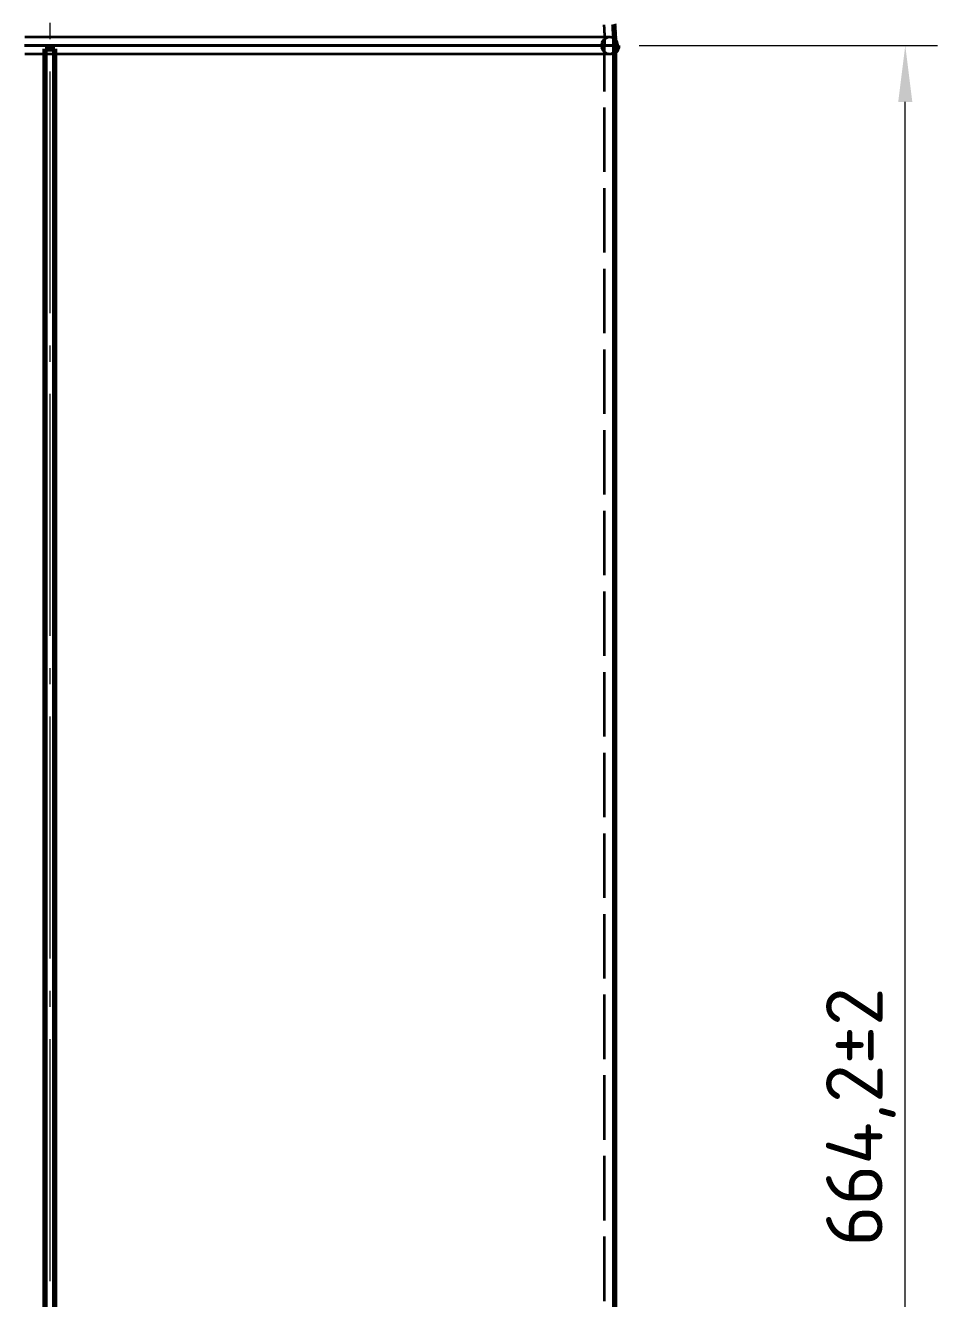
# Model space of a CAD drawing. Header units: millimetres. Extents: x 0 to 594, y 0 to 420.
# Drawn here: x 117.2 to 173.8, y 230.3 to 309.3 of the extents above; entities that cross this region are included whole.
import ezdxf

# ---------------------------------------------------------------- set-up
doc = ezdxf.new("R2010")
doc.units = ezdxf.units.MM
doc.linetypes.add('IRAM-E-TRAZOS', pattern=[5, 4, -1])
doc.linetypes.add('IRAM-F-TRAZO-PUNTO', pattern=[20, 15, -2, 1, -2])
for name, color, linetype, lineweight in [('01-VISIBLE', 7, 'CONTINUOUS', 70), ('02-OCULTA', 4, 'IRAM-E-TRAZOS', 35), ('03-EJE', 1, 'IRAM-F-TRAZO-PUNTO', 18), ('04-COTA', 3, 'CONTINUOUS', 18)]:
    doc.layers.add(name, color=color, linetype=linetype, lineweight=lineweight)
doc.styles.add('ISO3098', font='isocpeur.ttf')
doc.dimstyles.new('FLAMA-IRAM', dxfattribs={"dimtxt": 3.5, "dimasz": 3.5, "dimexe": 2, "dimexo": 1.5, "dimgap": 1, "dimtad": 1, "dimdec": 1, "dimtxsty": 'ISO3098', "dimblk": 'IRAM_FLECHA', "dimblk1": 'IRAM_FLECHA', "dimblk2": 'IRAM_FLECHA', "dimcen": 2.5, "dimclrd": 3, "dimclre": 3, "dimclrt": 3, "dimazin": 3, "dimtfac": 1, "dimtmove": 0, "dimatfit": 3, "dimlwd": 18, "dimlwe": 18})

# ---------------------------------------------------------------- blocks, each defined once
blk = doc.blocks.new('IRAM_FLECHA')
blk.add_solid([(0, 0), (-1, 0.125), (-1, -0.125)])

msp = doc.modelspace()

# ---------------------------------------------------------------- linework, layer by layer
at = {"layer": '01-VISIBLE'}
for p, q in [((118.45, 307.824), (119.05, 307.824)), ((118.45, 175.384), (118.45, 307.824)), ((119.05, 175.384), (119.05, 307.824)), ((153.75, 175.184), (153.75, 308.024))]:
    msp.add_line(p, q, dxfattribs=at)
msp.add_lwpolyline([(153.75, 308.024), (153.75, 308.119), (153.749, 308.214), (153.747, 308.309), (153.745, 308.404), (153.743, 308.499), (153.739, 308.594), (153.735, 308.688), (153.731, 308.783), (153.726, 308.878), (153.72, 308.973), (153.714, 309.068), (153.707, 309.162), (153.7, 309.257), (153.692, 309.352)], dxfattribs=at)
msp.add_arc((153.43, 308.024), 0.512, -51.31781, 0, dxfattribs=at)
at = {"layer": '02-OCULTA'}
for p, q in [((153.11, 175.184), (153.11, 308.024)), ((118.45, 175.696), (118.45, 307.512)), ((119.05, 175.696), (119.05, 307.512))]:
    msp.add_line(p, q, dxfattribs=at)
for points in [[(153.068, 309.317), (153.076, 309.225), (153.083, 309.133), (153.089, 309.041), (153.093, 308.948), (153.097, 308.856), (153.101, 308.764), (153.103, 308.671), (153.105, 308.579), (153.107, 308.486), (153.108, 308.394), (153.109, 308.301), (153.11, 308.209), (153.11, 308.116), (153.11, 308.024)], [(153.75, 308.024), (153.575, 308.024), (153.4, 308.024), (153.225, 308.024), (153.05, 308.024), (152.875, 308.024), (152.7, 308.024), (152.525, 308.024), (152.35, 308.024), (152.175, 308.024), (152, 308.024), (151.825, 308.024), (151.65, 308.024), (151.475, 308.024), (151.3, 308.024), (151.125, 308.024), (150.95, 308.024), (150.775, 308.024), (150.6, 308.024), (150.425, 308.024), (150.25, 308.024), (150.075, 308.024), (149.9, 308.024), (149.725, 308.024), (149.55, 308.024), (149.375, 308.024), (149.2, 308.024), (149.025, 308.024), (148.85, 308.024), (148.675, 308.024), (148.5, 308.024), (148.325, 308.024), (148.15, 308.024), (147.975, 308.024), (147.8, 308.024), (147.625, 308.024), (147.45, 308.024), (147.275, 308.024), (147.1, 308.024), (146.925, 308.024), (146.75, 308.024), (146.575, 308.024), (146.4, 308.024), (146.225, 308.024), (146.05, 308.024), (145.875, 308.024), (145.7, 308.024), (145.525, 308.024), (145.35, 308.024), (145.175, 308.024), (145, 308.024), (144.825, 308.024), (144.65, 308.024), (144.475, 308.024), (144.3, 308.024), (144.125, 308.024), (143.95, 308.024), (143.775, 308.024), (143.6, 308.024), (143.425, 308.024), (143.25, 308.024), (143.075, 308.024), (142.9, 308.024), (142.725, 308.024), (142.55, 308.024), (142.375, 308.024), (142.2, 308.024), (142.025, 308.024), (141.85, 308.024), (141.675, 308.024), (141.5, 308.024), (141.325, 308.024), (141.15, 308.024), (140.975, 308.024), (140.8, 308.024), (140.625, 308.024), (140.45, 308.024), (140.275, 308.024), (140.1, 308.024), (139.925, 308.024), (139.75, 308.024), (139.575, 308.024), (139.4, 308.024), (139.225, 308.024), (139.05, 308.024), (138.875, 308.024), (138.7, 308.024), (138.525, 308.024), (138.35, 308.024), (138.175, 308.024), (138, 308.024), (137.825, 308.024), (137.65, 308.024), (137.475, 308.024), (137.3, 308.024), (137.125, 308.024), (136.95, 308.024), (136.775, 308.024), (136.6, 308.024), (136.425, 308.024), (136.25, 308.024), (136.075, 308.024), (135.9, 308.024), (135.725, 308.024), (135.55, 308.024), (135.375, 308.024), (135.2, 308.024), (135.025, 308.024), (134.85, 308.024), (134.675, 308.024), (134.5, 308.024), (134.325, 308.024), (134.15, 308.024), (133.975, 308.024), (133.8, 308.024), (133.625, 308.024), (133.45, 308.024), (133.275, 308.024), (133.1, 308.024), (132.925, 308.024), (132.75, 308.024), (132.575, 308.024), (132.4, 308.024), (132.225, 308.024), (132.05, 308.024), (131.875, 308.024), (131.7, 308.024), (131.525, 308.024), (131.35, 308.024), (131.175, 308.024), (131, 308.024), (130.825, 308.024), (130.65, 308.024), (130.475, 308.024), (130.3, 308.024), (130.125, 308.024), (129.95, 308.024), (129.775, 308.024), (129.6, 308.024), (129.425, 308.024), (129.25, 308.024), (129.075, 308.024), (128.9, 308.024), (128.725, 308.024), (128.55, 308.024), (128.375, 308.024), (128.2, 308.024), (128.025, 308.024), (127.85, 308.024), (127.675, 308.024), (127.5, 308.024), (127.325, 308.024), (127.15, 308.024), (126.975, 308.024), (126.8, 308.024), (126.625, 308.024), (126.45, 308.024), (126.275, 308.024), (126.1, 308.024), (125.925, 308.024), (125.75, 308.024), (125.575, 308.024), (125.4, 308.024), (125.225, 308.024), (125.05, 308.024), (124.875, 308.024), (124.7, 308.024), (124.525, 308.024), (124.35, 308.024), (124.175, 308.024), (124, 308.024), (123.825, 308.024), (123.65, 308.024), (123.475, 308.024), (123.3, 308.024), (123.125, 308.024), (122.95, 308.024), (122.775, 308.024), (122.6, 308.024), (122.425, 308.024), (122.25, 308.024), (122.075, 308.024), (121.9, 308.024), (121.725, 308.024), (121.55, 308.024), (121.375, 308.024), (121.2, 308.024), (121.025, 308.024), (120.85, 308.024), (120.675, 308.024), (120.5, 308.024), (120.325, 308.024), (120.15, 308.024), (119.975, 308.024), (119.8, 308.024), (119.625, 308.024), (119.45, 308.024), (119.275, 308.024), (119.1, 308.024), (118.925, 308.024), (118.75, 308.024), (118.575, 308.024), (118.4, 308.024), (118.225, 308.024), (118.05, 308.024), (117.875, 308.024), (117.7, 308.024), (117.525, 308.024), (117.35, 308.024), (117.175, 308.024)], [(117.175, 308.024), (117.35, 308.024), (117.525, 308.024), (117.7, 308.024), (117.875, 308.024), (118.05, 308.024), (118.225, 308.024), (118.4, 308.024), (118.575, 308.024), (118.75, 308.024), (118.925, 308.024), (119.1, 308.024), (119.275, 308.024), (119.45, 308.024), (119.625, 308.024), (119.8, 308.024), (119.975, 308.024), (120.15, 308.024), (120.325, 308.024), (120.5, 308.024), (120.675, 308.024), (120.85, 308.024), (121.025, 308.024), (121.2, 308.024), (121.375, 308.024), (121.55, 308.024), (121.725, 308.024), (121.9, 308.024), (122.075, 308.024), (122.25, 308.024), (122.425, 308.024), (122.6, 308.024), (122.775, 308.024), (122.95, 308.024), (123.125, 308.024), (123.3, 308.024), (123.475, 308.024), (123.65, 308.024), (123.825, 308.024), (124, 308.024), (124.175, 308.024), (124.35, 308.024), (124.525, 308.024), (124.7, 308.024), (124.875, 308.024), (125.05, 308.024), (125.225, 308.024), (125.4, 308.024), (125.575, 308.024), (125.75, 308.024), (125.925, 308.024), (126.1, 308.024), (126.275, 308.024), (126.45, 308.024), (126.625, 308.024), (126.8, 308.024), (126.975, 308.024), (127.15, 308.024), (127.325, 308.024), (127.5, 308.024), (127.675, 308.024), (127.85, 308.024), (128.025, 308.024), (128.2, 308.024), (128.375, 308.024), (128.55, 308.024), (128.725, 308.024), (128.9, 308.024), (129.075, 308.024), (129.25, 308.024), (129.425, 308.024), (129.6, 308.024), (129.775, 308.024), (129.95, 308.024), (130.125, 308.024), (130.3, 308.024), (130.475, 308.024), (130.65, 308.024), (130.825, 308.024), (131, 308.024), (131.175, 308.024), (131.35, 308.024), (131.525, 308.024), (131.7, 308.024), (131.875, 308.024), (132.05, 308.024), (132.225, 308.024), (132.4, 308.024), (132.575, 308.024), (132.75, 308.024), (132.925, 308.024), (133.1, 308.024), (133.275, 308.024), (133.45, 308.024), (133.625, 308.024), (133.8, 308.024), (133.975, 308.024), (134.15, 308.024), (134.325, 308.024), (134.5, 308.024), (134.675, 308.024), (134.85, 308.024), (135.025, 308.024), (135.2, 308.024), (135.375, 308.024), (135.55, 308.024), (135.725, 308.024), (135.9, 308.024), (136.075, 308.024), (136.25, 308.024), (136.425, 308.024), (136.6, 308.024), (136.775, 308.024), (136.95, 308.024), (137.125, 308.024), (137.3, 308.024), (137.475, 308.024), (137.65, 308.024), (137.825, 308.024), (138, 308.024), (138.175, 308.024), (138.35, 308.024), (138.525, 308.024), (138.7, 308.024), (138.875, 308.024), (139.05, 308.024), (139.225, 308.024), (139.4, 308.024), (139.575, 308.024), (139.75, 308.024), (139.925, 308.024), (140.1, 308.024), (140.275, 308.024), (140.45, 308.024), (140.625, 308.024), (140.8, 308.024), (140.975, 308.024), (141.15, 308.024), (141.325, 308.024), (141.5, 308.024), (141.675, 308.024), (141.85, 308.024), (142.025, 308.024), (142.2, 308.024), (142.375, 308.024), (142.55, 308.024), (142.725, 308.024), (142.9, 308.024), (143.075, 308.024), (143.25, 308.024), (143.425, 308.024), (143.6, 308.024), (143.775, 308.024), (143.95, 308.024), (144.125, 308.024), (144.3, 308.024), (144.475, 308.024), (144.65, 308.024), (144.825, 308.024), (145, 308.024), (145.175, 308.024), (145.35, 308.024), (145.525, 308.024), (145.7, 308.024), (145.875, 308.024), (146.05, 308.024), (146.225, 308.024), (146.4, 308.024), (146.575, 308.024), (146.75, 308.024), (146.925, 308.024), (147.1, 308.024), (147.275, 308.024), (147.45, 308.024), (147.625, 308.024), (147.8, 308.024), (147.975, 308.024), (148.15, 308.024), (148.325, 308.024), (148.5, 308.024), (148.675, 308.024), (148.85, 308.024), (149.025, 308.024), (149.2, 308.024), (149.375, 308.024), (149.55, 308.024), (149.725, 308.024), (149.9, 308.024), (150.075, 308.024), (150.25, 308.024), (150.425, 308.024), (150.6, 308.024), (150.775, 308.024), (150.95, 308.024), (151.125, 308.024), (151.3, 308.024), (151.475, 308.024), (151.65, 308.024), (151.825, 308.024), (152, 308.024), (152.175, 308.024), (152.35, 308.024), (152.525, 308.024), (152.7, 308.024), (152.875, 308.024), (153.05, 308.024), (153.225, 308.024), (153.4, 308.024), (153.575, 308.024), (153.75, 308.024)], [(153.75, 308.024), (153.575, 308.024), (153.4, 308.024), (153.225, 308.024), (153.05, 308.024), (152.875, 308.024), (152.7, 308.024), (152.525, 308.024), (152.35, 308.024), (152.175, 308.024), (152, 308.024), (151.825, 308.024), (151.65, 308.024), (151.475, 308.024), (151.3, 308.024), (151.125, 308.024), (150.95, 308.024), (150.775, 308.024), (150.6, 308.024), (150.425, 308.024), (150.25, 308.024), (150.075, 308.024), (149.9, 308.024), (149.725, 308.024), (149.55, 308.024), (149.375, 308.024), (149.2, 308.024), (149.025, 308.024), (148.85, 308.024), (148.675, 308.024), (148.5, 308.024), (148.325, 308.024), (148.15, 308.024), (147.975, 308.024), (147.8, 308.024), (147.625, 308.024), (147.45, 308.024), (147.275, 308.024), (147.1, 308.024), (146.925, 308.024), (146.75, 308.024), (146.575, 308.024), (146.4, 308.024), (146.225, 308.024), (146.05, 308.024), (145.875, 308.024), (145.7, 308.024), (145.525, 308.024), (145.35, 308.024), (145.175, 308.024), (145, 308.024), (144.825, 308.024), (144.65, 308.024), (144.475, 308.024), (144.3, 308.024), (144.125, 308.024), (143.95, 308.024), (143.775, 308.024), (143.6, 308.024), (143.425, 308.024), (143.25, 308.024), (143.075, 308.024), (142.9, 308.024), (142.725, 308.024), (142.55, 308.024), (142.375, 308.024), (142.2, 308.024), (142.025, 308.024), (141.85, 308.024), (141.675, 308.024), (141.5, 308.024), (141.325, 308.024), (141.15, 308.024), (140.975, 308.024), (140.8, 308.024), (140.625, 308.024), (140.45, 308.024), (140.275, 308.024), (140.1, 308.024), (139.925, 308.024), (139.75, 308.024), (139.575, 308.024), (139.4, 308.024), (139.225, 308.024), (139.05, 308.024), (138.875, 308.024), (138.7, 308.024), (138.525, 308.024), (138.35, 308.024), (138.175, 308.024), (138, 308.024), (137.825, 308.024), (137.65, 308.024), (137.475, 308.024), (137.3, 308.024), (137.125, 308.024), (136.95, 308.024), (136.775, 308.024), (136.6, 308.024), (136.425, 308.024), (136.25, 308.024), (136.075, 308.024), (135.9, 308.024), (135.725, 308.024), (135.55, 308.024), (135.375, 308.024), (135.2, 308.024), (135.025, 308.024), (134.85, 308.024), (134.675, 308.024), (134.5, 308.024), (134.325, 308.024), (134.15, 308.024), (133.975, 308.024), (133.8, 308.024), (133.625, 308.024), (133.45, 308.024), (133.275, 308.024), (133.1, 308.024), (132.925, 308.024), (132.75, 308.024), (132.575, 308.024), (132.4, 308.024), (132.225, 308.024), (132.05, 308.024), (131.875, 308.024), (131.7, 308.024), (131.525, 308.024), (131.35, 308.024), (131.175, 308.024), (131, 308.024), (130.825, 308.024), (130.65, 308.024), (130.475, 308.024), (130.3, 308.024), (130.125, 308.024), (129.95, 308.024), (129.775, 308.024), (129.6, 308.024), (129.425, 308.024), (129.25, 308.024), (129.075, 308.024), (128.9, 308.024), (128.725, 308.024), (128.55, 308.024), (128.375, 308.024), (128.2, 308.024), (128.025, 308.024), (127.85, 308.024), (127.675, 308.024), (127.5, 308.024), (127.325, 308.024), (127.15, 308.024), (126.975, 308.024), (126.8, 308.024), (126.625, 308.024), (126.45, 308.024), (126.275, 308.024), (126.1, 308.024), (125.925, 308.024), (125.75, 308.024), (125.575, 308.024), (125.4, 308.024), (125.225, 308.024), (125.05, 308.024), (124.875, 308.024), (124.7, 308.024), (124.525, 308.024), (124.35, 308.024), (124.175, 308.024), (124, 308.024), (123.825, 308.024), (123.65, 308.024), (123.475, 308.024), (123.3, 308.024), (123.125, 308.024), (122.95, 308.024), (122.775, 308.024), (122.6, 308.024), (122.425, 308.024), (122.25, 308.024), (122.075, 308.024), (121.9, 308.024), (121.725, 308.024), (121.55, 308.024), (121.375, 308.024), (121.2, 308.024), (121.025, 308.024), (120.85, 308.024), (120.675, 308.024), (120.5, 308.024), (120.325, 308.024), (120.15, 308.024), (119.975, 308.024), (119.8, 308.024), (119.625, 308.024), (119.45, 308.024), (119.275, 308.024), (119.1, 308.024), (118.925, 308.024), (118.75, 308.024), (118.575, 308.024), (118.4, 308.024), (118.225, 308.024), (118.05, 308.024), (117.875, 308.024), (117.7, 308.024), (117.525, 308.024), (117.35, 308.024), (117.175, 308.024)], [(117.175, 308.024), (117.35, 308.024), (117.525, 308.024), (117.7, 308.024), (117.875, 308.024), (118.05, 308.024), (118.225, 308.024), (118.4, 308.024), (118.575, 308.024), (118.75, 308.024), (118.925, 308.024), (119.1, 308.024), (119.275, 308.024), (119.45, 308.024), (119.625, 308.024), (119.8, 308.024), (119.975, 308.024), (120.15, 308.024), (120.325, 308.024), (120.5, 308.024), (120.675, 308.024), (120.85, 308.024), (121.025, 308.024), (121.2, 308.024), (121.375, 308.024), (121.55, 308.024), (121.725, 308.024), (121.9, 308.024), (122.075, 308.024), (122.25, 308.024), (122.425, 308.024), (122.6, 308.024), (122.775, 308.024), (122.95, 308.024), (123.125, 308.024), (123.3, 308.024), (123.475, 308.024), (123.65, 308.024), (123.825, 308.024), (124, 308.024), (124.175, 308.024), (124.35, 308.024), (124.525, 308.024), (124.7, 308.024), (124.875, 308.024), (125.05, 308.024), (125.225, 308.024), (125.4, 308.024), (125.575, 308.024), (125.75, 308.024), (125.925, 308.024), (126.1, 308.024), (126.275, 308.024), (126.45, 308.024), (126.625, 308.024), (126.8, 308.024), (126.975, 308.024), (127.15, 308.024), (127.325, 308.024), (127.5, 308.024), (127.675, 308.024), (127.85, 308.024), (128.025, 308.024), (128.2, 308.024), (128.375, 308.024), (128.55, 308.024), (128.725, 308.024), (128.9, 308.024), (129.075, 308.024), (129.25, 308.024), (129.425, 308.024), (129.6, 308.024), (129.775, 308.024), (129.95, 308.024), (130.125, 308.024), (130.3, 308.024), (130.475, 308.024), (130.65, 308.024), (130.825, 308.024), (131, 308.024), (131.175, 308.024), (131.35, 308.024), (131.525, 308.024), (131.7, 308.024), (131.875, 308.024), (132.05, 308.024), (132.225, 308.024), (132.4, 308.024), (132.575, 308.024), (132.75, 308.024), (132.925, 308.024), (133.1, 308.024), (133.275, 308.024), (133.45, 308.024), (133.625, 308.024), (133.8, 308.024), (133.975, 308.024), (134.15, 308.024), (134.325, 308.024), (134.5, 308.024), (134.675, 308.024), (134.85, 308.024), (135.025, 308.024), (135.2, 308.024), (135.375, 308.024), (135.55, 308.024), (135.725, 308.024), (135.9, 308.024), (136.075, 308.024), (136.25, 308.024), (136.425, 308.024), (136.6, 308.024), (136.775, 308.024), (136.95, 308.024), (137.125, 308.024), (137.3, 308.024), (137.475, 308.024), (137.65, 308.024), (137.825, 308.024), (138, 308.024), (138.175, 308.024), (138.35, 308.024), (138.525, 308.024), (138.7, 308.024), (138.875, 308.024), (139.05, 308.024), (139.225, 308.024), (139.4, 308.024), (139.575, 308.024), (139.75, 308.024), (139.925, 308.024), (140.1, 308.024), (140.275, 308.024), (140.45, 308.024), (140.625, 308.024), (140.8, 308.024), (140.975, 308.024), (141.15, 308.024), (141.325, 308.024), (141.5, 308.024), (141.675, 308.024), (141.85, 308.024), (142.025, 308.024), (142.2, 308.024), (142.375, 308.024), (142.55, 308.024), (142.725, 308.024), (142.9, 308.024), (143.075, 308.024), (143.25, 308.024), (143.425, 308.024), (143.6, 308.024), (143.775, 308.024), (143.95, 308.024), (144.125, 308.024), (144.3, 308.024), (144.475, 308.024), (144.65, 308.024), (144.825, 308.024), (145, 308.024), (145.175, 308.024), (145.35, 308.024), (145.525, 308.024), (145.7, 308.024), (145.875, 308.024), (146.05, 308.024), (146.225, 308.024), (146.4, 308.024), (146.575, 308.024), (146.75, 308.024), (146.925, 308.024), (147.1, 308.024), (147.275, 308.024), (147.45, 308.024), (147.625, 308.024), (147.8, 308.024), (147.975, 308.024), (148.15, 308.024), (148.325, 308.024), (148.5, 308.024), (148.675, 308.024), (148.85, 308.024), (149.025, 308.024), (149.2, 308.024), (149.375, 308.024), (149.55, 308.024), (149.725, 308.024), (149.9, 308.024), (150.075, 308.024), (150.25, 308.024), (150.425, 308.024), (150.6, 308.024), (150.775, 308.024), (150.95, 308.024), (151.125, 308.024), (151.3, 308.024), (151.475, 308.024), (151.65, 308.024), (151.825, 308.024), (152, 308.024), (152.175, 308.024), (152.35, 308.024), (152.525, 308.024), (152.7, 308.024), (152.875, 308.024), (153.05, 308.024), (153.225, 308.024), (153.4, 308.024), (153.575, 308.024), (153.75, 308.024)], [(153.43, 308.536), (153.257, 308.536), (153.083, 308.536), (152.91, 308.536), (152.736, 308.536), (152.563, 308.536), (152.39, 308.536), (152.216, 308.536), (152.043, 308.536), (151.869, 308.536), (151.696, 308.536), (151.523, 308.536), (151.349, 308.536), (151.176, 308.536), (151.002, 308.536), (150.829, 308.536), (150.656, 308.536), (150.482, 308.536), (150.309, 308.536), (150.135, 308.536), (149.962, 308.536), (149.789, 308.536), (149.615, 308.536), (149.442, 308.536), (149.268, 308.536), (149.095, 308.536), (148.922, 308.536), (148.748, 308.536), (148.575, 308.536), (148.401, 308.536), (148.228, 308.536), (148.055, 308.536), (147.881, 308.536), (147.708, 308.536), (147.534, 308.536), (147.361, 308.536), (147.188, 308.536), (147.014, 308.536), (146.841, 308.536), (146.667, 308.536), (146.494, 308.536), (146.321, 308.536), (146.147, 308.536), (145.974, 308.536), (145.8, 308.536), (145.627, 308.536), (145.454, 308.536), (145.28, 308.536), (145.107, 308.536), (144.933, 308.536), (144.76, 308.536), (144.587, 308.536), (144.413, 308.536), (144.24, 308.536), (144.066, 308.536), (143.893, 308.536), (143.72, 308.536), (143.546, 308.536), (143.373, 308.536), (143.199, 308.536), (143.026, 308.536), (142.853, 308.536), (142.679, 308.536), (142.506, 308.536), (142.332, 308.536), (142.159, 308.536), (141.986, 308.536), (141.812, 308.536), (141.639, 308.536), (141.465, 308.536), (141.292, 308.536), (141.119, 308.536), (140.945, 308.536), (140.772, 308.536), (140.598, 308.536), (140.425, 308.536), (140.252, 308.536), (140.078, 308.536), (139.905, 308.536), (139.731, 308.536), (139.558, 308.536), (139.385, 308.536), (139.211, 308.536), (139.038, 308.536), (138.864, 308.536), (138.691, 308.536), (138.518, 308.536), (138.344, 308.536), (138.171, 308.536), (137.997, 308.536), (137.824, 308.536), (137.651, 308.536), (137.477, 308.536), (137.304, 308.536), (137.13, 308.536), (136.957, 308.536), (136.784, 308.536), (136.61, 308.536), (136.437, 308.536), (136.263, 308.536), (136.09, 308.536), (135.917, 308.536), (135.743, 308.536), (135.57, 308.536), (135.396, 308.536), (135.223, 308.536), (135.05, 308.536), (134.876, 308.536), (134.703, 308.536), (134.529, 308.536), (134.356, 308.536), (134.183, 308.536), (134.009, 308.536), (133.836, 308.536), (133.662, 308.536), (133.489, 308.536), (133.316, 308.536), (133.142, 308.536), (132.969, 308.536), (132.795, 308.536), (132.622, 308.536), (132.449, 308.536), (132.275, 308.536), (132.102, 308.536), (131.928, 308.536), (131.755, 308.536), (131.582, 308.536), (131.408, 308.536), (131.235, 308.536), (131.061, 308.536), (130.888, 308.536), (130.715, 308.536), (130.541, 308.536), (130.368, 308.536), (130.194, 308.536), (130.021, 308.536), (129.848, 308.536), (129.674, 308.536), (129.501, 308.536), (129.327, 308.536), (129.154, 308.536), (128.981, 308.536), (128.807, 308.536), (128.634, 308.536), (128.46, 308.536), (128.287, 308.536), (128.114, 308.536), (127.94, 308.536), (127.767, 308.536), (127.593, 308.536), (127.42, 308.536), (127.247, 308.536), (127.073, 308.536), (126.9, 308.536), (126.726, 308.536), (126.553, 308.536), (126.38, 308.536), (126.206, 308.536), (126.033, 308.536), (125.859, 308.536), (125.686, 308.536), (125.513, 308.536), (125.339, 308.536), (125.166, 308.536), (124.992, 308.536), (124.819, 308.536), (124.646, 308.536), (124.472, 308.536), (124.299, 308.536), (124.125, 308.536), (123.952, 308.536), (123.779, 308.536), (123.605, 308.536), (123.432, 308.536), (123.258, 308.536), (123.085, 308.536), (122.912, 308.536), (122.738, 308.536), (122.565, 308.536), (122.391, 308.536), (122.218, 308.536), (122.045, 308.536), (121.871, 308.536), (121.698, 308.536), (121.524, 308.536), (121.351, 308.536), (121.178, 308.536), (121.004, 308.536), (120.831, 308.536), (120.657, 308.536), (120.484, 308.536), (120.311, 308.536), (120.137, 308.536), (119.964, 308.536), (119.79, 308.536), (119.617, 308.536), (119.444, 308.536), (119.27, 308.536), (119.097, 308.536), (118.923, 308.536), (118.75, 308.536), (118.577, 308.536), (118.403, 308.536), (118.23, 308.536), (118.056, 308.536), (117.883, 308.536), (117.71, 308.536), (117.536, 308.536), (117.363, 308.536), (117.189, 308.536)], [(153.43, 308.536), (153.257, 308.536), (153.084, 308.536), (152.91, 308.536), (152.737, 308.536), (152.563, 308.536), (152.39, 308.536), (152.216, 308.536), (152.043, 308.536), (151.87, 308.536), (151.696, 308.536), (151.523, 308.536), (151.35, 308.536), (151.176, 308.536), (151.003, 308.536), (150.829, 308.536), (150.656, 308.536), (150.483, 308.536), (150.309, 308.536), (150.136, 308.536), (149.962, 308.536), (149.789, 308.536), (149.616, 308.536), (149.442, 308.536), (149.269, 308.536), (149.095, 308.536), (148.922, 308.536), (148.749, 308.536), (148.575, 308.536), (148.402, 308.536), (148.228, 308.536), (148.055, 308.536), (147.882, 308.536), (147.708, 308.536), (147.535, 308.536), (147.361, 308.536), (147.188, 308.536), (147.015, 308.536), (146.841, 308.536), (146.668, 308.536), (146.494, 308.536), (146.321, 308.536), (146.148, 308.536), (145.974, 308.536), (145.801, 308.536), (145.627, 308.536), (145.454, 308.536), (145.281, 308.536), (145.107, 308.536), (144.934, 308.536), (144.76, 308.536), (144.587, 308.536), (144.414, 308.536), (144.24, 308.536), (144.067, 308.536), (143.893, 308.536), (143.72, 308.536), (143.547, 308.536), (143.373, 308.536), (143.2, 308.536), (143.026, 308.536), (142.853, 308.536), (142.68, 308.536), (142.506, 308.536), (142.333, 308.536), (142.159, 308.536), (141.986, 308.536), (141.813, 308.536), (141.639, 308.536), (141.466, 308.536), (141.292, 308.536), (141.119, 308.536), (140.945, 308.536), (140.772, 308.536), (140.599, 308.536), (140.425, 308.536), (140.252, 308.536), (140.078, 308.536), (139.905, 308.536), (139.732, 308.536), (139.558, 308.536), (139.385, 308.536), (139.211, 308.536), (139.038, 308.536), (138.865, 308.536), (138.691, 308.536), (138.518, 308.536), (138.344, 308.536), (138.171, 308.536), (137.998, 308.536), (137.824, 308.536), (137.651, 308.536), (137.477, 308.536), (137.304, 308.536), (137.131, 308.536), (136.957, 308.536), (136.784, 308.536), (136.61, 308.536), (136.437, 308.536), (136.264, 308.536), (136.09, 308.536), (135.917, 308.536), (135.743, 308.536), (135.57, 308.536), (135.397, 308.536), (135.223, 308.536), (135.05, 308.536), (134.876, 308.536), (134.703, 308.536), (134.53, 308.536), (134.356, 308.536), (134.183, 308.536), (134.009, 308.536), (133.836, 308.536), (133.662, 308.536), (133.489, 308.536), (133.316, 308.536), (133.142, 308.536), (132.969, 308.536), (132.795, 308.536), (132.622, 308.536), (132.449, 308.536), (132.275, 308.536), (132.102, 308.536), (131.928, 308.536), (131.755, 308.536), (131.582, 308.536), (131.408, 308.536), (131.235, 308.536), (131.061, 308.536), (130.888, 308.536), (130.715, 308.536), (130.541, 308.536), (130.368, 308.536), (130.194, 308.536), (130.021, 308.536), (129.848, 308.536), (129.674, 308.536), (129.501, 308.536), (129.327, 308.536), (129.154, 308.536), (128.981, 308.536), (128.807, 308.536), (128.634, 308.536), (128.46, 308.536), (128.287, 308.536), (128.114, 308.536), (127.94, 308.536), (127.767, 308.536), (127.593, 308.536), (127.42, 308.536), (127.247, 308.536), (127.073, 308.536), (126.9, 308.536), (126.726, 308.536), (126.553, 308.536), (126.38, 308.536), (126.206, 308.536), (126.033, 308.536), (125.859, 308.536), (125.686, 308.536), (125.513, 308.536), (125.339, 308.536), (125.166, 308.536), (124.992, 308.536), (124.819, 308.536), (124.646, 308.536), (124.472, 308.536), (124.299, 308.536), (124.125, 308.536), (123.952, 308.536), (123.779, 308.536), (123.605, 308.536), (123.432, 308.536), (123.258, 308.536), (123.085, 308.536), (122.912, 308.536), (122.738, 308.536), (122.565, 308.536), (122.391, 308.536), (122.218, 308.536), (122.045, 308.536), (121.871, 308.536), (121.698, 308.536), (121.524, 308.536), (121.351, 308.536), (121.178, 308.536), (121.004, 308.536), (120.831, 308.536), (120.657, 308.536), (120.484, 308.536), (120.311, 308.536), (120.137, 308.536), (119.964, 308.536), (119.79, 308.536), (119.617, 308.536), (119.444, 308.536), (119.27, 308.536), (119.097, 308.536), (118.923, 308.536), (118.75, 308.536), (118.577, 308.536), (118.403, 308.536), (118.23, 308.536), (118.056, 308.536), (117.883, 308.536), (117.71, 308.536), (117.536, 308.536), (117.363, 308.536), (117.189, 308.536)], [(153.11, 308.024), (152.938, 308.024), (152.766, 308.024), (152.595, 308.024), (152.423, 308.024), (152.251, 308.024), (152.079, 308.024), (151.907, 308.024), (151.736, 308.024), (151.564, 308.024), (151.392, 308.024), (151.22, 308.024), (151.048, 308.024), (150.877, 308.024), (150.705, 308.024), (150.533, 308.024), (150.361, 308.024), (150.189, 308.024), (150.018, 308.024), (149.846, 308.024), (149.674, 308.024), (149.502, 308.024), (149.33, 308.024), (149.159, 308.024), (148.987, 308.024), (148.815, 308.024), (148.643, 308.024), (148.471, 308.024), (148.3, 308.024), (148.128, 308.024), (147.956, 308.024), (147.784, 308.024), (147.612, 308.024), (147.441, 308.024), (147.269, 308.024), (147.097, 308.024), (146.925, 308.024), (146.753, 308.024), (146.582, 308.024), (146.41, 308.024), (146.238, 308.024), (146.066, 308.024), (145.894, 308.024), (145.723, 308.024), (145.551, 308.024), (145.379, 308.024), (145.207, 308.024), (145.035, 308.024), (144.864, 308.024), (144.692, 308.024), (144.52, 308.024), (144.348, 308.024), (144.176, 308.024), (144.005, 308.024), (143.833, 308.024), (143.661, 308.024), (143.489, 308.024), (143.317, 308.024), (143.146, 308.024), (142.974, 308.024), (142.802, 308.024), (142.63, 308.024), (142.458, 308.024), (142.287, 308.024), (142.115, 308.024), (141.943, 308.024), (141.771, 308.024), (141.599, 308.024), (141.428, 308.024), (141.256, 308.024), (141.084, 308.024), (140.912, 308.024), (140.74, 308.024), (140.569, 308.024), (140.397, 308.024), (140.225, 308.024), (140.053, 308.024), (139.881, 308.024), (139.71, 308.024), (139.538, 308.024), (139.366, 308.024), (139.194, 308.024), (139.022, 308.024), (138.851, 308.024), (138.679, 308.024), (138.507, 308.024), (138.335, 308.024), (138.163, 308.024), (137.992, 308.024), (137.82, 308.024), (137.648, 308.024), (137.476, 308.024), (137.304, 308.024), (137.133, 308.024), (136.961, 308.024), (136.789, 308.024), (136.617, 308.024), (136.445, 308.024), (136.274, 308.024), (136.102, 308.024), (135.93, 308.024), (135.758, 308.024), (135.586, 308.024), (135.415, 308.024), (135.243, 308.024), (135.071, 308.024), (134.899, 308.024), (134.727, 308.024), (134.556, 308.024), (134.384, 308.024), (134.212, 308.024), (134.04, 308.024), (133.868, 308.024), (133.697, 308.024), (133.525, 308.024), (133.353, 308.024), (133.181, 308.024), (133.009, 308.024), (132.838, 308.024), (132.666, 308.024), (132.494, 308.024), (132.322, 308.024), (132.15, 308.024), (131.979, 308.024), (131.807, 308.024), (131.635, 308.024), (131.463, 308.024), (131.291, 308.024), (131.12, 308.024), (130.948, 308.024), (130.776, 308.024), (130.604, 308.024), (130.432, 308.024), (130.261, 308.024), (130.089, 308.024), (129.917, 308.024), (129.745, 308.024), (129.573, 308.024), (129.402, 308.024), (129.23, 308.024), (129.058, 308.024), (128.886, 308.024), (128.714, 308.024), (128.543, 308.024), (128.371, 308.024), (128.199, 308.024), (128.027, 308.024), (127.855, 308.024), (127.684, 308.024), (127.512, 308.024), (127.34, 308.024), (127.168, 308.024), (126.996, 308.024), (126.825, 308.024), (126.653, 308.024), (126.481, 308.024), (126.309, 308.024), (126.137, 308.024), (125.966, 308.024), (125.794, 308.024), (125.622, 308.024), (125.45, 308.024), (125.278, 308.024), (125.107, 308.024), (124.935, 308.024), (124.763, 308.024), (124.591, 308.024), (124.419, 308.024), (124.248, 308.024), (124.076, 308.024), (123.904, 308.024), (123.732, 308.024), (123.56, 308.024), (123.389, 308.024), (123.217, 308.024), (123.045, 308.024), (122.873, 308.024), (122.701, 308.024), (122.53, 308.024), (122.358, 308.024), (122.186, 308.024), (122.014, 308.024), (121.842, 308.024), (121.671, 308.024), (121.499, 308.024), (121.327, 308.024), (121.155, 308.024), (120.983, 308.024), (120.812, 308.024), (120.64, 308.024), (120.468, 308.024), (120.296, 308.024), (120.124, 308.024), (119.953, 308.024), (119.781, 308.024), (119.609, 308.024), (119.437, 308.024), (119.265, 308.024), (119.094, 308.024), (118.922, 308.024), (118.75, 308.024), (118.578, 308.024), (118.406, 308.024), (118.235, 308.024), (118.063, 308.024), (117.891, 308.024), (117.719, 308.024), (117.547, 308.024), (117.376, 308.024), (117.204, 308.024)], [(117.204, 308.024), (117.376, 308.024), (117.547, 308.024), (117.719, 308.024), (117.891, 308.024), (118.063, 308.024), (118.235, 308.024), (118.406, 308.024), (118.578, 308.024), (118.75, 308.024), (118.922, 308.024), (119.094, 308.024), (119.265, 308.024), (119.437, 308.024), (119.609, 308.024), (119.781, 308.024), (119.953, 308.024), (120.124, 308.024), (120.296, 308.024), (120.468, 308.024), (120.64, 308.024), (120.812, 308.024), (120.983, 308.024), (121.155, 308.024), (121.327, 308.024), (121.499, 308.024), (121.671, 308.024), (121.842, 308.024), (122.014, 308.024), (122.186, 308.024), (122.358, 308.024), (122.53, 308.024), (122.701, 308.024), (122.873, 308.024), (123.045, 308.024), (123.217, 308.024), (123.389, 308.024), (123.56, 308.024), (123.732, 308.024), (123.904, 308.024), (124.076, 308.024), (124.248, 308.024), (124.419, 308.024), (124.591, 308.024), (124.763, 308.024), (124.935, 308.024), (125.107, 308.024), (125.278, 308.024), (125.45, 308.024), (125.622, 308.024), (125.794, 308.024), (125.966, 308.024), (126.137, 308.024), (126.309, 308.024), (126.481, 308.024), (126.653, 308.024), (126.825, 308.024), (126.996, 308.024), (127.168, 308.024), (127.34, 308.024), (127.512, 308.024), (127.684, 308.024), (127.855, 308.024), (128.027, 308.024), (128.199, 308.024), (128.371, 308.024), (128.543, 308.024), (128.714, 308.024), (128.886, 308.024), (129.058, 308.024), (129.23, 308.024), (129.402, 308.024), (129.573, 308.024), (129.745, 308.024), (129.917, 308.024), (130.089, 308.024), (130.261, 308.024), (130.432, 308.024), (130.604, 308.024), (130.776, 308.024), (130.948, 308.024), (131.12, 308.024), (131.291, 308.024), (131.463, 308.024), (131.635, 308.024), (131.807, 308.024), (131.979, 308.024), (132.15, 308.024), (132.322, 308.024), (132.494, 308.024), (132.666, 308.024), (132.838, 308.024), (133.009, 308.024), (133.181, 308.024), (133.353, 308.024), (133.525, 308.024), (133.697, 308.024), (133.868, 308.024), (134.04, 308.024), (134.212, 308.024), (134.384, 308.024), (134.556, 308.024), (134.727, 308.024), (134.899, 308.024), (135.071, 308.024), (135.243, 308.024), (135.415, 308.024), (135.586, 308.024), (135.758, 308.024), (135.93, 308.024), (136.102, 308.024), (136.274, 308.024), (136.445, 308.024), (136.617, 308.024), (136.789, 308.024), (136.961, 308.024), (137.133, 308.024), (137.304, 308.024), (137.476, 308.024), (137.648, 308.024), (137.82, 308.024), (137.992, 308.024), (138.163, 308.024), (138.335, 308.024), (138.507, 308.024), (138.679, 308.024), (138.851, 308.024), (139.022, 308.024), (139.194, 308.024), (139.366, 308.024), (139.538, 308.024), (139.71, 308.024), (139.881, 308.024), (140.053, 308.024), (140.225, 308.024), (140.397, 308.024), (140.569, 308.024), (140.74, 308.024), (140.912, 308.024), (141.084, 308.024), (141.256, 308.024), (141.428, 308.024), (141.599, 308.024), (141.771, 308.024), (141.943, 308.024), (142.115, 308.024), (142.287, 308.024), (142.458, 308.024), (142.63, 308.024), (142.802, 308.024), (142.974, 308.024), (143.146, 308.024), (143.317, 308.024), (143.489, 308.024), (143.661, 308.024), (143.833, 308.024), (144.005, 308.024), (144.176, 308.024), (144.348, 308.024), (144.52, 308.024), (144.692, 308.024), (144.864, 308.024), (145.035, 308.024), (145.207, 308.024), (145.379, 308.024), (145.551, 308.024), (145.723, 308.024), (145.894, 308.024), (146.066, 308.024), (146.238, 308.024), (146.41, 308.024), (146.582, 308.024), (146.753, 308.024), (146.925, 308.024), (147.097, 308.024), (147.269, 308.024), (147.441, 308.024), (147.612, 308.024), (147.784, 308.024), (147.956, 308.024), (148.128, 308.024), (148.3, 308.024), (148.471, 308.024), (148.643, 308.024), (148.815, 308.024), (148.987, 308.024), (149.159, 308.024), (149.33, 308.024), (149.502, 308.024), (149.674, 308.024), (149.846, 308.024), (150.018, 308.024), (150.189, 308.024), (150.361, 308.024), (150.533, 308.024), (150.705, 308.024), (150.877, 308.024), (151.048, 308.024), (151.22, 308.024), (151.392, 308.024), (151.564, 308.024), (151.736, 308.024), (151.907, 308.024), (152.079, 308.024), (152.251, 308.024), (152.423, 308.024), (152.595, 308.024), (152.766, 308.024), (152.938, 308.024), (153.11, 308.024)], [(153.11, 308.024), (152.938, 308.024), (152.766, 308.024), (152.595, 308.024), (152.423, 308.024), (152.251, 308.024), (152.079, 308.024), (151.907, 308.024), (151.736, 308.024), (151.564, 308.024), (151.392, 308.024), (151.22, 308.024), (151.048, 308.024), (150.877, 308.024), (150.705, 308.024), (150.533, 308.024), (150.361, 308.024), (150.189, 308.024), (150.018, 308.024), (149.846, 308.024), (149.674, 308.024), (149.502, 308.024), (149.33, 308.024), (149.159, 308.024), (148.987, 308.024), (148.815, 308.024), (148.643, 308.024), (148.471, 308.024), (148.3, 308.024), (148.128, 308.024), (147.956, 308.024), (147.784, 308.024), (147.612, 308.024), (147.441, 308.024), (147.269, 308.024), (147.097, 308.024), (146.925, 308.024), (146.753, 308.024), (146.582, 308.024), (146.41, 308.024), (146.238, 308.024), (146.066, 308.024), (145.894, 308.024), (145.723, 308.024), (145.551, 308.024), (145.379, 308.024), (145.207, 308.024), (145.035, 308.024), (144.864, 308.024), (144.692, 308.024), (144.52, 308.024), (144.348, 308.024), (144.176, 308.024), (144.005, 308.024), (143.833, 308.024), (143.661, 308.024), (143.489, 308.024), (143.317, 308.024), (143.146, 308.024), (142.974, 308.024), (142.802, 308.024), (142.63, 308.024), (142.458, 308.024), (142.287, 308.024), (142.115, 308.024), (141.943, 308.024), (141.771, 308.024), (141.599, 308.024), (141.428, 308.024), (141.256, 308.024), (141.084, 308.024), (140.912, 308.024), (140.74, 308.024), (140.569, 308.024), (140.397, 308.024), (140.225, 308.024), (140.053, 308.024), (139.881, 308.024), (139.71, 308.024), (139.538, 308.024), (139.366, 308.024), (139.194, 308.024), (139.022, 308.024), (138.851, 308.024), (138.679, 308.024), (138.507, 308.024), (138.335, 308.024), (138.163, 308.024), (137.992, 308.024), (137.82, 308.024), (137.648, 308.024), (137.476, 308.024), (137.304, 308.024), (137.133, 308.024), (136.961, 308.024), (136.789, 308.024), (136.617, 308.024), (136.445, 308.024), (136.274, 308.024), (136.102, 308.024), (135.93, 308.024), (135.758, 308.024), (135.586, 308.024), (135.415, 308.024), (135.243, 308.024), (135.071, 308.024), (134.899, 308.024), (134.727, 308.024), (134.556, 308.024), (134.384, 308.024), (134.212, 308.024), (134.04, 308.024), (133.868, 308.024), (133.697, 308.024), (133.525, 308.024), (133.353, 308.024), (133.181, 308.024), (133.009, 308.024), (132.838, 308.024), (132.666, 308.024), (132.494, 308.024), (132.322, 308.024), (132.15, 308.024), (131.979, 308.024), (131.807, 308.024), (131.635, 308.024), (131.463, 308.024), (131.291, 308.024), (131.12, 308.024), (130.948, 308.024), (130.776, 308.024), (130.604, 308.024), (130.432, 308.024), (130.261, 308.024), (130.089, 308.024), (129.917, 308.024), (129.745, 308.024), (129.573, 308.024), (129.402, 308.024), (129.23, 308.024), (129.058, 308.024), (128.886, 308.024), (128.714, 308.024), (128.543, 308.024), (128.371, 308.024), (128.199, 308.024), (128.027, 308.024), (127.855, 308.024), (127.684, 308.024), (127.512, 308.024), (127.34, 308.024), (127.168, 308.024), (126.996, 308.024), (126.825, 308.024), (126.653, 308.024), (126.481, 308.024), (126.309, 308.024), (126.137, 308.024), (125.966, 308.024), (125.794, 308.024), (125.622, 308.024), (125.45, 308.024), (125.278, 308.024), (125.107, 308.024), (124.935, 308.024), (124.763, 308.024), (124.591, 308.024), (124.419, 308.024), (124.248, 308.024), (124.076, 308.024), (123.904, 308.024), (123.732, 308.024), (123.56, 308.024), (123.389, 308.024), (123.217, 308.024), (123.045, 308.024), (122.873, 308.024), (122.701, 308.024), (122.53, 308.024), (122.358, 308.024), (122.186, 308.024), (122.014, 308.024), (121.842, 308.024), (121.671, 308.024), (121.499, 308.024), (121.327, 308.024), (121.155, 308.024), (120.983, 308.024), (120.812, 308.024), (120.64, 308.024), (120.468, 308.024), (120.296, 308.024), (120.124, 308.024), (119.953, 308.024), (119.781, 308.024), (119.609, 308.024), (119.437, 308.024), (119.265, 308.024), (119.094, 308.024), (118.922, 308.024), (118.75, 308.024), (118.578, 308.024), (118.406, 308.024), (118.235, 308.024), (118.063, 308.024), (117.891, 308.024), (117.719, 308.024), (117.547, 308.024), (117.376, 308.024), (117.204, 308.024)], [(117.204, 308.024), (117.376, 308.024), (117.547, 308.024), (117.719, 308.024), (117.891, 308.024), (118.063, 308.024), (118.235, 308.024), (118.406, 308.024), (118.578, 308.024), (118.75, 308.024), (118.922, 308.024), (119.094, 308.024), (119.265, 308.024), (119.437, 308.024), (119.609, 308.024), (119.781, 308.024), (119.953, 308.024), (120.124, 308.024), (120.296, 308.024), (120.468, 308.024), (120.64, 308.024), (120.812, 308.024), (120.983, 308.024), (121.155, 308.024), (121.327, 308.024), (121.499, 308.024), (121.671, 308.024), (121.842, 308.024), (122.014, 308.024), (122.186, 308.024), (122.358, 308.024), (122.53, 308.024), (122.701, 308.024), (122.873, 308.024), (123.045, 308.024), (123.217, 308.024), (123.389, 308.024), (123.56, 308.024), (123.732, 308.024), (123.904, 308.024), (124.076, 308.024), (124.248, 308.024), (124.419, 308.024), (124.591, 308.024), (124.763, 308.024), (124.935, 308.024), (125.107, 308.024), (125.278, 308.024), (125.45, 308.024), (125.622, 308.024), (125.794, 308.024), (125.966, 308.024), (126.137, 308.024), (126.309, 308.024), (126.481, 308.024), (126.653, 308.024), (126.825, 308.024), (126.996, 308.024), (127.168, 308.024), (127.34, 308.024), (127.512, 308.024), (127.684, 308.024), (127.855, 308.024), (128.027, 308.024), (128.199, 308.024), (128.371, 308.024), (128.543, 308.024), (128.714, 308.024), (128.886, 308.024), (129.058, 308.024), (129.23, 308.024), (129.402, 308.024), (129.573, 308.024), (129.745, 308.024), (129.917, 308.024), (130.089, 308.024), (130.261, 308.024), (130.432, 308.024), (130.604, 308.024), (130.776, 308.024), (130.948, 308.024), (131.12, 308.024), (131.291, 308.024), (131.463, 308.024), (131.635, 308.024), (131.807, 308.024), (131.979, 308.024), (132.15, 308.024), (132.322, 308.024), (132.494, 308.024), (132.666, 308.024), (132.838, 308.024), (133.009, 308.024), (133.181, 308.024), (133.353, 308.024), (133.525, 308.024), (133.697, 308.024), (133.868, 308.024), (134.04, 308.024), (134.212, 308.024), (134.384, 308.024), (134.556, 308.024), (134.727, 308.024), (134.899, 308.024), (135.071, 308.024), (135.243, 308.024), (135.415, 308.024), (135.586, 308.024), (135.758, 308.024), (135.93, 308.024), (136.102, 308.024), (136.274, 308.024), (136.445, 308.024), (136.617, 308.024), (136.789, 308.024), (136.961, 308.024), (137.133, 308.024), (137.304, 308.024), (137.476, 308.024), (137.648, 308.024), (137.82, 308.024), (137.992, 308.024), (138.163, 308.024), (138.335, 308.024), (138.507, 308.024), (138.679, 308.024), (138.851, 308.024), (139.022, 308.024), (139.194, 308.024), (139.366, 308.024), (139.538, 308.024), (139.71, 308.024), (139.881, 308.024), (140.053, 308.024), (140.225, 308.024), (140.397, 308.024), (140.569, 308.024), (140.74, 308.024), (140.912, 308.024), (141.084, 308.024), (141.256, 308.024), (141.428, 308.024), (141.599, 308.024), (141.771, 308.024), (141.943, 308.024), (142.115, 308.024), (142.287, 308.024), (142.458, 308.024), (142.63, 308.024), (142.802, 308.024), (142.974, 308.024), (143.146, 308.024), (143.317, 308.024), (143.489, 308.024), (143.661, 308.024), (143.833, 308.024), (144.005, 308.024), (144.176, 308.024), (144.348, 308.024), (144.52, 308.024), (144.692, 308.024), (144.864, 308.024), (145.035, 308.024), (145.207, 308.024), (145.379, 308.024), (145.551, 308.024), (145.723, 308.024), (145.894, 308.024), (146.066, 308.024), (146.238, 308.024), (146.41, 308.024), (146.582, 308.024), (146.753, 308.024), (146.925, 308.024), (147.097, 308.024), (147.269, 308.024), (147.441, 308.024), (147.612, 308.024), (147.784, 308.024), (147.956, 308.024), (148.128, 308.024), (148.3, 308.024), (148.471, 308.024), (148.643, 308.024), (148.815, 308.024), (148.987, 308.024), (149.159, 308.024), (149.33, 308.024), (149.502, 308.024), (149.674, 308.024), (149.846, 308.024), (150.018, 308.024), (150.189, 308.024), (150.361, 308.024), (150.533, 308.024), (150.705, 308.024), (150.877, 308.024), (151.048, 308.024), (151.22, 308.024), (151.392, 308.024), (151.564, 308.024), (151.736, 308.024), (151.907, 308.024), (152.079, 308.024), (152.251, 308.024), (152.423, 308.024), (152.595, 308.024), (152.766, 308.024), (152.938, 308.024), (153.11, 308.024)], [(118.45, 307.824), (118.536, 307.824), (118.621, 307.824), (118.707, 307.824), (118.793, 307.824), (118.879, 307.824), (118.964, 307.824), (119.05, 307.824)], [(118.45, 307.512), (118.45, 307.564), (118.45, 307.616), (118.45, 307.668), (118.45, 307.72), (118.45, 307.772), (118.45, 307.824)], [(119.05, 307.512), (119.05, 307.564), (119.05, 307.616), (119.05, 307.668), (119.05, 307.72), (119.05, 307.772), (119.05, 307.824)], [(117.189, 307.512), (117.363, 307.512), (117.536, 307.512), (117.71, 307.512), (117.883, 307.512), (118.056, 307.512), (118.23, 307.512), (118.403, 307.512), (118.577, 307.512), (118.75, 307.512), (118.923, 307.512), (119.097, 307.512), (119.27, 307.512), (119.444, 307.512), (119.617, 307.512), (119.79, 307.512), (119.964, 307.512), (120.137, 307.512), (120.311, 307.512), (120.484, 307.512), (120.657, 307.512), (120.831, 307.512), (121.004, 307.512), (121.178, 307.512), (121.351, 307.512), (121.524, 307.512), (121.698, 307.512), (121.871, 307.512), (122.045, 307.512), (122.218, 307.512), (122.391, 307.512), (122.565, 307.512), (122.738, 307.512), (122.912, 307.512), (123.085, 307.512), (123.258, 307.512), (123.432, 307.512), (123.605, 307.512), (123.779, 307.512), (123.952, 307.512), (124.125, 307.512), (124.299, 307.512), (124.472, 307.512), (124.646, 307.512), (124.819, 307.512), (124.992, 307.512), (125.166, 307.512), (125.339, 307.512), (125.513, 307.512), (125.686, 307.512), (125.859, 307.512), (126.033, 307.512), (126.206, 307.512), (126.38, 307.512), (126.553, 307.512), (126.726, 307.512), (126.9, 307.512), (127.073, 307.512), (127.247, 307.512), (127.42, 307.512), (127.593, 307.512), (127.767, 307.512), (127.94, 307.512), (128.114, 307.512), (128.287, 307.512), (128.46, 307.512), (128.634, 307.512), (128.807, 307.512), (128.981, 307.512), (129.154, 307.512), (129.327, 307.512), (129.501, 307.512), (129.674, 307.512), (129.848, 307.512), (130.021, 307.512), (130.194, 307.512), (130.368, 307.512), (130.541, 307.512), (130.715, 307.512), (130.888, 307.512), (131.061, 307.512), (131.235, 307.512), (131.408, 307.512), (131.582, 307.512), (131.755, 307.512), (131.928, 307.512), (132.102, 307.512), (132.275, 307.512), (132.449, 307.512), (132.622, 307.512), (132.795, 307.512), (132.969, 307.512), (133.142, 307.512), (133.316, 307.512), (133.489, 307.512), (133.662, 307.512), (133.836, 307.512), (134.009, 307.512), (134.183, 307.512), (134.356, 307.512), (134.529, 307.512), (134.703, 307.512), (134.876, 307.512), (135.05, 307.512), (135.223, 307.512), (135.396, 307.512), (135.57, 307.512), (135.743, 307.512), (135.917, 307.512), (136.09, 307.512), (136.263, 307.512), (136.437, 307.512), (136.61, 307.512), (136.784, 307.512), (136.957, 307.512), (137.13, 307.512), (137.304, 307.512), (137.477, 307.512), (137.651, 307.512), (137.824, 307.512), (137.997, 307.512), (138.171, 307.512), (138.344, 307.512), (138.518, 307.512), (138.691, 307.512), (138.864, 307.512), (139.038, 307.512), (139.211, 307.512), (139.385, 307.512), (139.558, 307.512), (139.731, 307.512), (139.905, 307.512), (140.078, 307.512), (140.252, 307.512), (140.425, 307.512), (140.598, 307.512), (140.772, 307.512), (140.945, 307.512), (141.119, 307.512), (141.292, 307.512), (141.465, 307.512), (141.639, 307.512), (141.812, 307.512), (141.986, 307.512), (142.159, 307.512), (142.332, 307.512), (142.506, 307.512), (142.679, 307.512), (142.853, 307.512), (143.026, 307.512), (143.199, 307.512), (143.373, 307.512), (143.546, 307.512), (143.72, 307.512), (143.893, 307.512), (144.066, 307.512), (144.24, 307.512), (144.413, 307.512), (144.587, 307.512), (144.76, 307.512), (144.933, 307.512), (145.107, 307.512), (145.28, 307.512), (145.454, 307.512), (145.627, 307.512), (145.8, 307.512), (145.974, 307.512), (146.147, 307.512), (146.321, 307.512), (146.494, 307.512), (146.667, 307.512), (146.841, 307.512), (147.014, 307.512), (147.188, 307.512), (147.361, 307.512), (147.534, 307.512), (147.708, 307.512), (147.881, 307.512), (148.055, 307.512), (148.228, 307.512), (148.401, 307.512), (148.575, 307.512), (148.748, 307.512), (148.922, 307.512), (149.095, 307.512), (149.268, 307.512), (149.442, 307.512), (149.615, 307.512), (149.789, 307.512), (149.962, 307.512), (150.135, 307.512), (150.309, 307.512), (150.482, 307.512), (150.656, 307.512), (150.829, 307.512), (151.002, 307.512), (151.176, 307.512), (151.349, 307.512), (151.523, 307.512), (151.696, 307.512), (151.869, 307.512), (152.043, 307.512), (152.216, 307.512), (152.39, 307.512), (152.563, 307.512), (152.736, 307.512), (152.91, 307.512), (153.083, 307.512), (153.257, 307.512), (153.43, 307.512)], [(117.189, 307.512), (117.363, 307.512), (117.536, 307.512), (117.71, 307.512), (117.883, 307.512), (118.056, 307.512), (118.23, 307.512), (118.403, 307.512), (118.577, 307.512), (118.75, 307.512), (118.923, 307.512), (119.097, 307.512), (119.27, 307.512), (119.444, 307.512), (119.617, 307.512), (119.79, 307.512), (119.964, 307.512), (120.137, 307.512), (120.311, 307.512), (120.484, 307.512), (120.657, 307.512), (120.831, 307.512), (121.004, 307.512), (121.178, 307.512), (121.351, 307.512), (121.524, 307.512), (121.698, 307.512), (121.871, 307.512), (122.045, 307.512), (122.218, 307.512), (122.391, 307.512), (122.565, 307.512), (122.738, 307.512), (122.912, 307.512), (123.085, 307.512), (123.258, 307.512), (123.432, 307.512), (123.605, 307.512), (123.779, 307.512), (123.952, 307.512), (124.125, 307.512), (124.299, 307.512), (124.472, 307.512), (124.646, 307.512), (124.819, 307.512), (124.992, 307.512), (125.166, 307.512), (125.339, 307.512), (125.513, 307.512), (125.686, 307.512), (125.859, 307.512), (126.033, 307.512), (126.206, 307.512), (126.38, 307.512), (126.553, 307.512), (126.726, 307.512), (126.9, 307.512), (127.073, 307.512), (127.247, 307.512), (127.42, 307.512), (127.593, 307.512), (127.767, 307.512), (127.94, 307.512), (128.114, 307.512), (128.287, 307.512), (128.46, 307.512), (128.634, 307.512), (128.807, 307.512), (128.981, 307.512), (129.154, 307.512), (129.327, 307.512), (129.501, 307.512), (129.674, 307.512), (129.848, 307.512), (130.021, 307.512), (130.194, 307.512), (130.368, 307.512), (130.541, 307.512), (130.715, 307.512), (130.888, 307.512), (131.061, 307.512), (131.235, 307.512), (131.408, 307.512), (131.582, 307.512), (131.755, 307.512), (131.928, 307.512), (132.102, 307.512), (132.275, 307.512), (132.449, 307.512), (132.622, 307.512), (132.795, 307.512), (132.969, 307.512), (133.142, 307.512), (133.316, 307.512), (133.489, 307.512), (133.662, 307.512), (133.836, 307.512), (134.009, 307.512), (134.183, 307.512), (134.356, 307.512), (134.529, 307.512), (134.703, 307.512), (134.876, 307.512), (135.05, 307.512), (135.223, 307.512), (135.396, 307.512), (135.57, 307.512), (135.743, 307.512), (135.917, 307.512), (136.09, 307.512), (136.263, 307.512), (136.437, 307.512), (136.61, 307.512), (136.784, 307.512), (136.957, 307.512), (137.13, 307.512), (137.304, 307.512), (137.477, 307.512), (137.651, 307.512), (137.824, 307.512), (137.997, 307.512), (138.171, 307.512), (138.344, 307.512), (138.518, 307.512), (138.691, 307.512), (138.864, 307.512), (139.038, 307.512), (139.211, 307.512), (139.385, 307.512), (139.558, 307.512), (139.731, 307.512), (139.905, 307.512), (140.078, 307.512), (140.252, 307.512), (140.425, 307.512), (140.598, 307.512), (140.772, 307.512), (140.945, 307.512), (141.119, 307.512), (141.292, 307.512), (141.465, 307.512), (141.639, 307.512), (141.812, 307.512), (141.986, 307.512), (142.159, 307.512), (142.332, 307.512), (142.506, 307.512), (142.679, 307.512), (142.853, 307.512), (143.026, 307.512), (143.199, 307.512), (143.373, 307.512), (143.546, 307.512), (143.72, 307.512), (143.893, 307.512), (144.066, 307.512), (144.24, 307.512), (144.413, 307.512), (144.587, 307.512), (144.76, 307.512), (144.933, 307.512), (145.107, 307.512), (145.28, 307.512), (145.454, 307.512), (145.627, 307.512), (145.8, 307.512), (145.974, 307.512), (146.147, 307.512), (146.321, 307.512), (146.494, 307.512), (146.667, 307.512), (146.841, 307.512), (147.014, 307.512), (147.188, 307.512), (147.361, 307.512), (147.534, 307.512), (147.708, 307.512), (147.881, 307.512), (148.055, 307.512), (148.228, 307.512), (148.401, 307.512), (148.575, 307.512), (148.748, 307.512), (148.922, 307.512), (149.095, 307.512), (149.268, 307.512), (149.442, 307.512), (149.615, 307.512), (149.789, 307.512), (149.962, 307.512), (150.135, 307.512), (150.309, 307.512), (150.482, 307.512), (150.656, 307.512), (150.829, 307.512), (151.002, 307.512), (151.176, 307.512), (151.349, 307.512), (151.523, 307.512), (151.696, 307.512), (151.869, 307.512), (152.043, 307.512), (152.216, 307.512), (152.39, 307.512), (152.563, 307.512), (152.736, 307.512), (152.91, 307.512), (153.083, 307.512), (153.257, 307.512), (153.43, 307.512)], [(118.45, 307.512), (118.536, 307.512), (118.621, 307.512), (118.707, 307.512), (118.793, 307.512), (118.879, 307.512), (118.964, 307.512), (119.05, 307.512)]]:
    msp.add_lwpolyline(points, dxfattribs=at)
msp.add_arc((153.43, 308.024), 0.512, 0, -51.31781, dxfattribs=at)
at = {"layer": '03-EJE'}
msp.add_line((118.75, 151.424), (118.75, 338.576), dxfattribs=at)

# ---------------------------------------------------------------- dimensions: what is measured, and where the dimension line sits
at = {"layer": '04-COTA'}
msp.add_linear_dim(base=(171.75, 175.184), p1=(153.75, 175.184), p2=(153.75, 308.024), angle=90, text='<>±2', dimstyle='FLAMA-IRAM', override={"dimlfac": 5}, dxfattribs=at).render()

doc.saveas('drawing.dxf')
